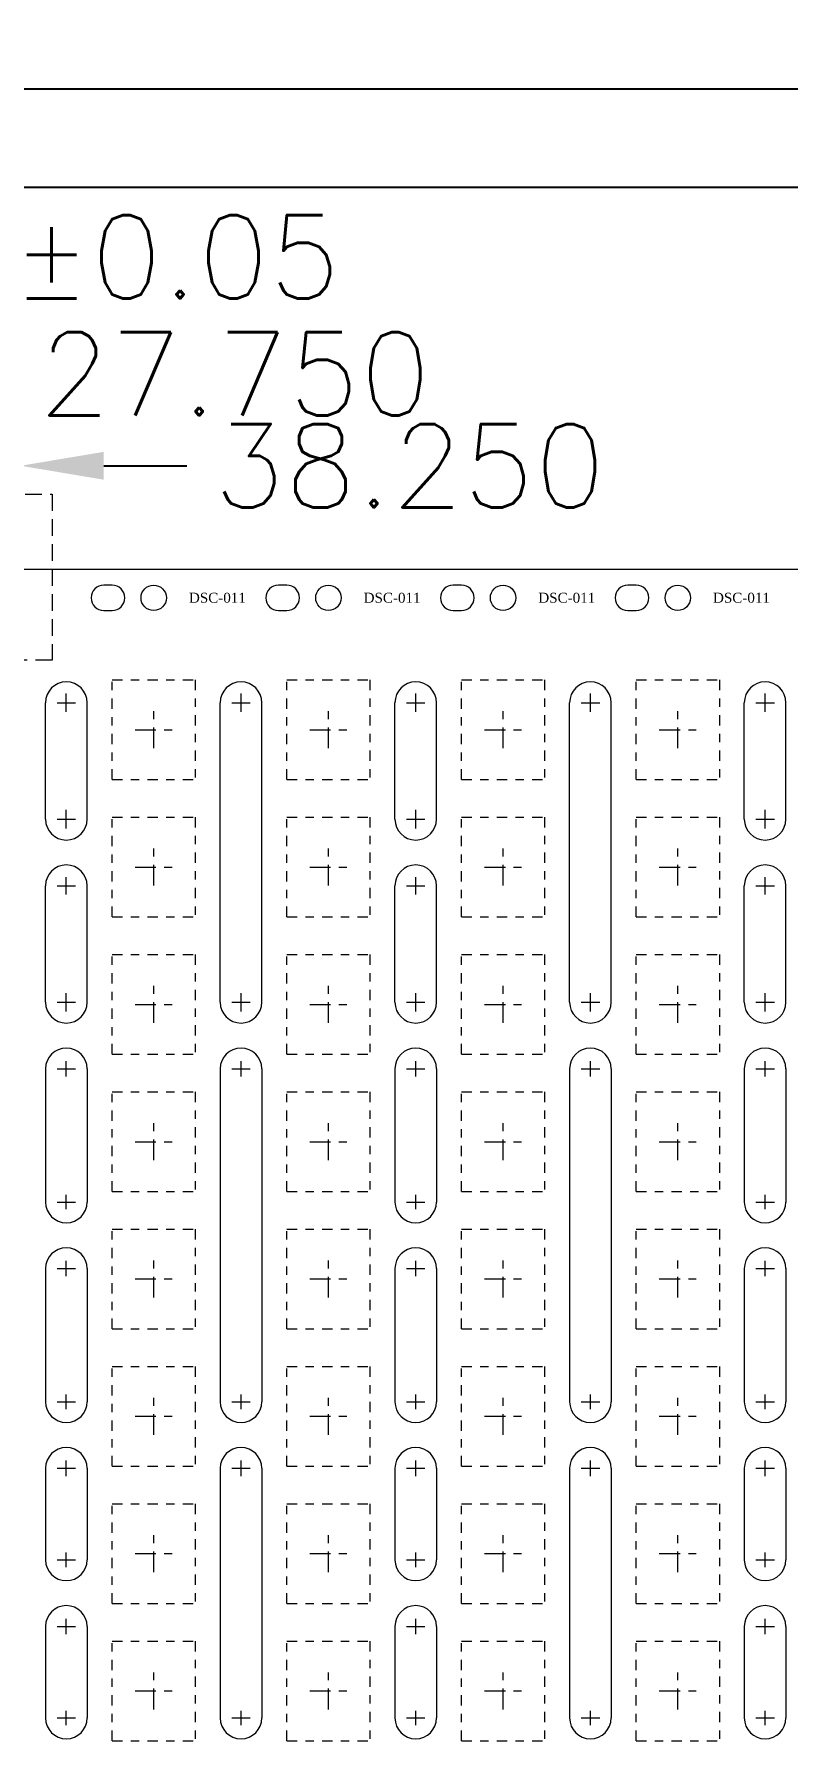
# Model space of a CAD drawing. Header units: inches. Extents: x -1651 to 1053, y -382 to 593.
# Drawn here: x -1619.97 to -1610.9, y 475.43 to 495.94 of the extents above; entities that cross this region are included whole.
import ezdxf

# ---------------------------------------------------------------- set-up
doc = ezdxf.new("R2010")
doc.units = ezdxf.units.IN
doc.header["$LTSCALE"] = 0.1
doc.header["$MEASUREMENT"] = 0
doc.linetypes.add('CENTER', pattern=[2, 1.25, -0.25, 0.25, -0.25])
doc.linetypes.add('DASHED2', pattern=[0.375, 0.25, -0.125])
doc.layers.add('1', color=7, linetype='Continuous')
doc.layers.add('3D', color=4, linetype='Continuous')
doc.layers.add('1D', color=4, linetype='Continuous', lineweight=9)
doc.styles.add('ROMANS2', font='romantic.ttf')
doc.styles.add('TEXT-1', font='simplex.shx')
doc.dimstyles.new('複本 DM-1-5', dxfattribs={"dimtxt": 1, "dimasz": 1, "dimexe": 0.25, "dimexo": 0.1, "dimgap": 0.2, "dimtad": 0, "dimdec": 3, "dimlfac": 5, "dimzin": 0, "dimdsep": 46, "dimtxsty": 'TEXT-1', "dimcen": 0.09, "dimclrd": 256, "dimclre": 256, "dimclrt": 256, "dimadec": 0, "dimazin": 0, "dimtfac": 1, "dimtdec": 3, "dimtofl": 0, "dimtmove": 0, "dimatfit": 0, "dimfxl": 1, "dimtolj": 1, "dimtzin": 0, "dimarcsym": 0})

# ---------------------------------------------------------------- blocks, each defined once
blk = doc.blocks.new('*D60')
at = {"layer": '1D', "lineweight": -2, "transparency": 16777216}
for p, q in [((-1627.778, 489.461), (-1627.778, 495.534)), ((-1577.778, 489.461), (-1577.778, 495.534)), ((-1626.778, 495.284), (-1610.337, 495.284)), ((-1578.778, 495.284), (-1598.699, 495.284))]:
    blk.add_line(p, q, dxfattribs=at)
at = {"layer": '1D', "transparency": 16777216}
for points in [[(-1626.778, 495.451), (-1626.778, 495.118), (-1627.778, 495.284)], [(-1578.778, 495.451), (-1578.778, 495.118), (-1577.778, 495.284)]]:
    blk.add_solid(points, dxfattribs=at)
at = {"layer": 'Defpoints', "color": 0, "transparency": 16777216}
for p in [(-1577.778, 495.284), (-1627.778, 489.361), (-1577.778, 489.361)]:
    blk.add_point(p, dxfattribs=at)
at = {"layer": '1D', "transparency": 16777216, "insert": (-1604.518, 495.284), "char_height": 1, "attachment_point": 5, "style": 'TEXT-1'}
blk.add_mtext('\\A1;250.000%%p0.100', dxfattribs=at)
blk = doc.blocks.new('*D61')
at = {"layer": '1D', "lineweight": -2, "transparency": 16777216}
for p, q in [((-1626.928, 489.267), (-1626.928, 494.351)), ((-1578.628, 489.267), (-1578.628, 494.351)), ((-1625.928, 494.101), (-1610.231, 494.101)), ((-1579.628, 494.101), (-1598.593, 494.101))]:
    blk.add_line(p, q, dxfattribs=at)
at = {"layer": '1D', "transparency": 16777216}
for points in [[(-1625.928, 494.268), (-1625.928, 493.934), (-1626.928, 494.101)], [(-1579.628, 494.268), (-1579.628, 493.934), (-1578.628, 494.101)]]:
    blk.add_solid(points, dxfattribs=at)
at = {"layer": 'Defpoints', "color": 0, "transparency": 16777216}
for p in [(-1578.628, 494.101), (-1626.928, 489.167), (-1578.628, 489.167)]:
    blk.add_point(p, dxfattribs=at)
at = {"layer": '1D', "transparency": 16777216, "insert": (-1604.412, 494.101), "char_height": 1, "attachment_point": 5, "style": 'TEXT-1'}
blk.add_mtext('\\A1;241.500%%p0.050', dxfattribs=at)
blk = doc.blocks.new('*D63')
at = {"layer": '1D', "lineweight": -2, "transparency": 16777216}
for p, q in [((-1627.778, 489.461), (-1627.778, 493.516)), ((-1626.928, 489.267), (-1626.928, 493.516)), ((-1628.778, 493.266), (-1629.778, 493.266)), ((-1625.928, 493.266), (-1624.668, 493.266))]:
    blk.add_line(p, q, dxfattribs=at)
at = {"layer": '1D', "transparency": 16777216}
for points in [[(-1628.778, 493.432), (-1628.778, 493.099), (-1627.778, 493.266)], [(-1625.928, 493.432), (-1625.928, 493.099), (-1626.928, 493.266)]]:
    blk.add_solid(points, dxfattribs=at)
at = {"layer": 'Defpoints', "color": 0, "transparency": 16777216}
for p in [(-1627.778, 493.266), (-1627.778, 489.361), (-1626.928, 489.167)]:
    blk.add_point(p, dxfattribs=at)
at = {"layer": '1D', "transparency": 16777216, "insert": (-1620.183, 493.266), "char_height": 1, "attachment_point": 5, "style": 'TEXT-1'}
blk.add_mtext('\\A1;4.250%%p0.05', dxfattribs=at)
blk = doc.blocks.new('*D150')
at = {"layer": '1D', "lineweight": -2, "transparency": 16777216}
for p, q in [((-1627.778, 489.461), (-1627.778, 492.109)), ((-1622.228, 489.267), (-1622.228, 492.109)), ((-1628.778, 491.859), (-1629.778, 491.859)), ((-1621.228, 491.859), (-1620.228, 491.859))]:
    blk.add_line(p, q, dxfattribs=at)
at = {"layer": '1D', "transparency": 16777216}
for points in [[(-1628.778, 492.025), (-1628.778, 491.692), (-1627.778, 491.859)], [(-1621.228, 492.025), (-1621.228, 491.692), (-1622.228, 491.859)]]:
    blk.add_solid(points, dxfattribs=at)
at = {"layer": 'Defpoints', "color": 0, "transparency": 16777216}
for p in [(-1622.228, 491.859), (-1627.778, 489.361), (-1622.228, 489.167)]:
    blk.add_point(p, dxfattribs=at)
at = {"layer": '1D', "transparency": 16777216, "insert": (-1617.552, 491.859), "char_height": 1, "attachment_point": 5, "style": 'TEXT-1'}
blk.add_mtext('\\A1;27.750', dxfattribs=at)
blk = doc.blocks.new('*D151')
at = {"layer": '1D', "lineweight": -2, "transparency": 16777216}
for p, q in [((-1627.778, 489.461), (-1627.778, 491.004)), ((-1620.128, 489.267), (-1620.128, 491.004)), ((-1628.778, 490.754), (-1629.778, 490.754)), ((-1619.128, 490.754), (-1618.128, 490.754))]:
    blk.add_line(p, q, dxfattribs=at)
at = {"layer": '1D', "transparency": 16777216}
for points in [[(-1628.778, 490.921), (-1628.778, 490.587), (-1627.778, 490.754)], [(-1619.128, 490.921), (-1619.128, 490.587), (-1620.128, 490.754)]]:
    blk.add_solid(points, dxfattribs=at)
at = {"layer": 'Defpoints', "color": 0, "transparency": 16777216}
for p in [(-1620.128, 490.754), (-1627.778, 489.361), (-1620.128, 489.167)]:
    blk.add_point(p, dxfattribs=at)
at = {"layer": '1D', "transparency": 16777216, "insert": (-1615.452, 490.754), "char_height": 1, "attachment_point": 5, "style": 'TEXT-1'}
blk.add_mtext('\\A1;38.250', dxfattribs=at)

msp = doc.modelspace()

# ---------------------------------------------------------------- linework, layer by layer
at = {"lineweight": 9}
msp.add_line((-1578.03145, 489.50722), (-1627.52465, 489.50722), dxfattribs=at)
at = {"layer": '1', "lineweight": 9}
for p, q in [((-1619.02805, 489.31962), (-1619.12805, 489.31962)), ((-1616.92805, 489.31962), (-1617.02805, 489.31962)), ((-1614.82805, 489.31962), (-1614.92805, 489.31962)), ((-1612.72805, 489.31962), (-1612.82805, 489.31962)), ((-1619.12805, 489.01482), (-1619.02805, 489.01482)), ((-1617.02805, 489.01482), (-1616.92805, 489.01482)), ((-1614.92805, 489.01482), (-1614.82805, 489.01482)), ((-1612.82805, 489.01482), (-1612.72805, 489.01482))]:
    msp.add_line(p, q, dxfattribs=at)
at = {"layer": '1', "lineweight": 9, "ltscale": 2}
for centre in [(-1618.52805, 489.16722), (-1616.42805, 489.16722), (-1614.32805, 489.16722), (-1612.22805, 489.16722)]:
    msp.add_circle(centre, 0.1524, dxfattribs=at)
at = {"layer": '1', "lineweight": 9}
for centre, start, end in [((-1619.12805, 489.16722), 90, 270), ((-1619.02805, 489.16722), 270, 90), ((-1617.02805, 489.16722), 90, 270), ((-1616.92805, 489.16722), 270, 90), ((-1614.92805, 489.16722), 90, 270), ((-1614.82805, 489.16722), 270, 90), ((-1612.82805, 489.16722), 90, 270), ((-1612.72805, 489.16722), 270, 90)]:
    msp.add_arc(centre, 0.1524, start, end, dxfattribs=at)
at = {"layer": '1D', "color": 0}
for p, q in [((-1619.82805, 486.50722), (-1619.82805, 487.90722)), ((-1619.32805, 486.50722), (-1619.32805, 487.90722)), ((-1617.72805, 484.30722), (-1617.72805, 487.90722)), ((-1617.22805, 484.30722), (-1617.22805, 487.90722)), ((-1615.62805, 486.50722), (-1615.62805, 487.90722)), ((-1615.12805, 486.50722), (-1615.12805, 487.90722)), ((-1613.52805, 484.30722), (-1613.52805, 487.90722)), ((-1613.02805, 484.30722), (-1613.02805, 487.90722)), ((-1611.42805, 486.50722), (-1611.42805, 487.90722)), ((-1610.92805, 486.50722), (-1610.92805, 487.90722)), ((-1619.82805, 484.30722), (-1619.82805, 485.70722)), ((-1619.32805, 484.30722), (-1619.32805, 485.70722)), ((-1615.62805, 484.30722), (-1615.62805, 485.70722)), ((-1615.12805, 484.30722), (-1615.12805, 485.70722)), ((-1611.42805, 484.30722), (-1611.42805, 485.70722)), ((-1610.92805, 484.30722), (-1610.92805, 485.70722)), ((-1619.82805, 483.50722), (-1619.82805, 481.90722)), ((-1619.32805, 483.50722), (-1619.32805, 481.90722)), ((-1617.72805, 483.50722), (-1617.72805, 479.50722)), ((-1617.22805, 483.50722), (-1617.22805, 479.50722)), ((-1615.62805, 483.50722), (-1615.62805, 481.90722)), ((-1615.12805, 483.50722), (-1615.12805, 481.90722)), ((-1613.52805, 483.50722), (-1613.52805, 479.50722)), ((-1613.02805, 483.50722), (-1613.02805, 479.50722)), ((-1611.42805, 483.50722), (-1611.42805, 481.90722)), ((-1610.92805, 483.50722), (-1610.92805, 481.90722)), ((-1619.82805, 481.10722), (-1619.82805, 479.50722)), ((-1619.32805, 481.10722), (-1619.32805, 479.50722)), ((-1615.62805, 481.10722), (-1615.62805, 479.50722)), ((-1615.12805, 481.10722), (-1615.12805, 479.50722)), ((-1611.42805, 481.10722), (-1611.42805, 479.50722)), ((-1610.92805, 481.10722), (-1610.92805, 479.50722)), ((-1619.82805, 478.70722), (-1619.82805, 477.60722)), ((-1619.32805, 478.70722), (-1619.32805, 477.60722)), ((-1617.72805, 478.70722), (-1617.72805, 475.70722)), ((-1617.22805, 478.70722), (-1617.22805, 475.70722)), ((-1615.62805, 478.70722), (-1615.62805, 477.60722)), ((-1615.12805, 478.70722), (-1615.12805, 477.60722)), ((-1613.52805, 478.70722), (-1613.52805, 475.70722)), ((-1613.02805, 478.70722), (-1613.02805, 475.70722)), ((-1611.42805, 478.70722), (-1611.42805, 477.60722)), ((-1610.92805, 478.70722), (-1610.92805, 477.60722)), ((-1619.82805, 476.80722), (-1619.82805, 475.70722)), ((-1619.32805, 476.80722), (-1619.32805, 475.70722)), ((-1615.62805, 476.80722), (-1615.62805, 475.70722)), ((-1615.12805, 476.80722), (-1615.12805, 475.70722)), ((-1611.42805, 476.80722), (-1611.42805, 475.70722)), ((-1610.92805, 476.80722), (-1610.92805, 475.70722))]:
    msp.add_line(p, q, dxfattribs=at)
at = {"layer": '1D', "color": 6, "linetype": 'DASHED2', "ltscale": 8}
msp.add_lwpolyline([(-1628.17272, 490.41156), (-1619.75003, 490.41156), (-1619.75003, 488.4176), (-1628.17272, 488.4176)], close=True, dxfattribs=at)
at = {"layer": '1D', "color": 0}
for centre, start, end in [((-1619.57805, 487.90722), 0, 180), ((-1617.47805, 487.90722), 0, 180), ((-1615.37805, 487.90722), 0, 180), ((-1613.27805, 487.90722), 0, 180), ((-1611.17805, 487.90722), 0, 180), ((-1619.57805, 486.50722), 180, 0), ((-1615.37805, 486.50722), 180, 0), ((-1611.17805, 486.50722), 180, 0), ((-1619.57805, 485.70722), 0, 180), ((-1615.37805, 485.70722), 0, 180), ((-1611.17805, 485.70722), 0, 180), ((-1619.57805, 484.30722), 180, 0), ((-1617.47805, 484.30722), 180, 0), ((-1615.37805, 484.30722), 180, 0), ((-1613.27805, 484.30722), 180, 0), ((-1611.17805, 484.30722), 180, 0), ((-1619.57805, 483.50722), 0, 180), ((-1617.47805, 483.50722), 0, 180), ((-1615.37805, 483.50722), 0, 180), ((-1613.27805, 483.50722), 0, 180), ((-1611.17805, 483.50722), 0, 180), ((-1619.57805, 481.90722), 180, 0), ((-1615.37805, 481.90722), 180, 0), ((-1611.17805, 481.90722), 180, 0), ((-1619.57805, 481.10722), 0, 180), ((-1615.37805, 481.10722), 0, 180), ((-1611.17805, 481.10722), 0, 180), ((-1619.57805, 479.50722), 180, 0), ((-1617.47805, 479.50722), 180, 0), ((-1617.47805, 479.50722), 180, 0), ((-1615.37805, 479.50722), 180, 0), ((-1613.27805, 479.50722), 180, 0), ((-1613.27805, 479.50722), 180, 0), ((-1611.17805, 479.50722), 180, 0), ((-1619.57805, 478.70722), 0, 180), ((-1617.47805, 478.70722), 0, 180), ((-1615.37805, 478.70722), 0, 180), ((-1613.27805, 478.70722), 0, 180), ((-1611.17805, 478.70722), 0, 180), ((-1619.57805, 477.60722), 180, 0), ((-1615.37805, 477.60722), 180, 0), ((-1611.17805, 477.60722), 180, 0), ((-1619.57805, 476.80722), 0, 180), ((-1615.37805, 476.80722), 0, 180), ((-1611.17805, 476.80722), 0, 180), ((-1619.57805, 475.70722), 180, 0), ((-1617.47805, 475.70722), 180, 0), ((-1615.37805, 475.70722), 180, 0), ((-1613.27805, 475.70722), 180, 0), ((-1611.17805, 475.70722), 180, 0)]:
    msp.add_arc(centre, 0.25, start, end, dxfattribs=at)
at = {"layer": '3D', "color": 2, "linetype": 'CENTER', "lineweight": 9}
for p, q in [((-1619.02805, 486.98222), (-1619.02805, 488.18222)), ((-1619.02805, 488.18222), (-1618.02805, 488.18222)), ((-1618.02805, 488.18222), (-1618.02805, 486.98222)), ((-1616.92805, 486.98222), (-1616.92805, 488.18222)), ((-1616.92805, 488.18222), (-1615.92805, 488.18222)), ((-1615.92805, 488.18222), (-1615.92805, 486.98222)), ((-1614.82805, 486.98222), (-1614.82805, 488.18222)), ((-1614.82805, 488.18222), (-1613.82805, 488.18222)), ((-1613.82805, 488.18222), (-1613.82805, 486.98222)), ((-1612.72805, 486.98222), (-1612.72805, 488.18222)), ((-1612.72805, 488.18222), (-1611.72805, 488.18222)), ((-1611.72805, 488.18222), (-1611.72805, 486.98222)), ((-1619.02805, 486.98222), (-1618.02805, 486.98222)), ((-1616.92805, 486.98222), (-1615.92805, 486.98222)), ((-1614.82805, 486.98222), (-1613.82805, 486.98222)), ((-1612.72805, 486.98222), (-1611.72805, 486.98222)), ((-1619.02805, 485.33222), (-1619.02805, 486.53222)), ((-1619.02805, 486.53222), (-1618.02805, 486.53222)), ((-1618.02805, 486.53222), (-1618.02805, 485.33222)), ((-1616.92805, 485.33222), (-1616.92805, 486.53222)), ((-1616.92805, 486.53222), (-1615.92805, 486.53222)), ((-1615.92805, 486.53222), (-1615.92805, 485.33222)), ((-1614.82805, 485.33222), (-1614.82805, 486.53222)), ((-1614.82805, 486.53222), (-1613.82805, 486.53222)), ((-1613.82805, 486.53222), (-1613.82805, 485.33222)), ((-1612.72805, 485.33222), (-1612.72805, 486.53222)), ((-1612.72805, 486.53222), (-1611.72805, 486.53222)), ((-1611.72805, 486.53222), (-1611.72805, 485.33222)), ((-1619.02805, 485.33222), (-1618.02805, 485.33222)), ((-1616.92805, 485.33222), (-1615.92805, 485.33222)), ((-1614.82805, 485.33222), (-1613.82805, 485.33222)), ((-1612.72805, 485.33222), (-1611.72805, 485.33222)), ((-1619.02805, 483.68222), (-1619.02805, 484.88222)), ((-1619.02805, 484.88222), (-1618.02805, 484.88222)), ((-1618.02805, 484.88222), (-1618.02805, 483.68222)), ((-1616.92805, 483.68222), (-1616.92805, 484.88222)), ((-1616.92805, 484.88222), (-1615.92805, 484.88222)), ((-1615.92805, 484.88222), (-1615.92805, 483.68222)), ((-1614.82805, 483.68222), (-1614.82805, 484.88222)), ((-1614.82805, 484.88222), (-1613.82805, 484.88222)), ((-1613.82805, 484.88222), (-1613.82805, 483.68222)), ((-1612.72805, 483.68222), (-1612.72805, 484.88222)), ((-1612.72805, 484.88222), (-1611.72805, 484.88222)), ((-1611.72805, 484.88222), (-1611.72805, 483.68222)), ((-1619.02805, 483.68222), (-1618.02805, 483.68222)), ((-1616.92805, 483.68222), (-1615.92805, 483.68222)), ((-1614.82805, 483.68222), (-1613.82805, 483.68222)), ((-1612.72805, 483.68222), (-1611.72805, 483.68222)), ((-1619.02805, 482.03222), (-1619.02805, 483.23222)), ((-1619.02805, 483.23222), (-1618.02805, 483.23222)), ((-1618.02805, 483.23222), (-1618.02805, 482.03222)), ((-1616.92805, 482.03222), (-1616.92805, 483.23222)), ((-1616.92805, 483.23222), (-1615.92805, 483.23222)), ((-1615.92805, 483.23222), (-1615.92805, 482.03222)), ((-1614.82805, 482.03222), (-1614.82805, 483.23222)), ((-1614.82805, 483.23222), (-1613.82805, 483.23222)), ((-1613.82805, 483.23222), (-1613.82805, 482.03222)), ((-1612.72805, 482.03222), (-1612.72805, 483.23222)), ((-1612.72805, 483.23222), (-1611.72805, 483.23222)), ((-1611.72805, 483.23222), (-1611.72805, 482.03222)), ((-1619.02805, 482.03222), (-1618.02805, 482.03222)), ((-1616.92805, 482.03222), (-1615.92805, 482.03222)), ((-1614.82805, 482.03222), (-1613.82805, 482.03222)), ((-1612.72805, 482.03222), (-1611.72805, 482.03222)), ((-1619.02805, 480.38222), (-1619.02805, 481.58222)), ((-1619.02805, 481.58222), (-1618.02805, 481.58222)), ((-1618.02805, 481.58222), (-1618.02805, 480.38222)), ((-1616.92805, 480.38222), (-1616.92805, 481.58222)), ((-1616.92805, 481.58222), (-1615.92805, 481.58222)), ((-1615.92805, 481.58222), (-1615.92805, 480.38222)), ((-1614.82805, 480.38222), (-1614.82805, 481.58222)), ((-1614.82805, 481.58222), (-1613.82805, 481.58222)), ((-1613.82805, 481.58222), (-1613.82805, 480.38222)), ((-1612.72805, 480.38222), (-1612.72805, 481.58222)), ((-1612.72805, 481.58222), (-1611.72805, 481.58222)), ((-1611.72805, 481.58222), (-1611.72805, 480.38222)), ((-1619.02805, 480.38222), (-1618.02805, 480.38222)), ((-1616.92805, 480.38222), (-1615.92805, 480.38222)), ((-1614.82805, 480.38222), (-1613.82805, 480.38222)), ((-1612.72805, 480.38222), (-1611.72805, 480.38222)), ((-1619.02805, 478.73222), (-1619.02805, 479.93222)), ((-1619.02805, 479.93222), (-1618.02805, 479.93222)), ((-1618.02805, 479.93222), (-1618.02805, 478.73222)), ((-1616.92805, 478.73222), (-1616.92805, 479.93222)), ((-1616.92805, 479.93222), (-1615.92805, 479.93222)), ((-1615.92805, 479.93222), (-1615.92805, 478.73222)), ((-1614.82805, 478.73222), (-1614.82805, 479.93222)), ((-1614.82805, 479.93222), (-1613.82805, 479.93222)), ((-1613.82805, 479.93222), (-1613.82805, 478.73222)), ((-1612.72805, 478.73222), (-1612.72805, 479.93222)), ((-1612.72805, 479.93222), (-1611.72805, 479.93222)), ((-1611.72805, 479.93222), (-1611.72805, 478.73222)), ((-1619.02805, 478.73222), (-1618.02805, 478.73222)), ((-1616.92805, 478.73222), (-1615.92805, 478.73222)), ((-1614.82805, 478.73222), (-1613.82805, 478.73222)), ((-1612.72805, 478.73222), (-1611.72805, 478.73222)), ((-1619.02805, 477.08222), (-1619.02805, 478.28222)), ((-1619.02805, 478.28222), (-1618.02805, 478.28222)), ((-1618.02805, 478.28222), (-1618.02805, 477.08222)), ((-1616.92805, 477.08222), (-1616.92805, 478.28222)), ((-1616.92805, 478.28222), (-1615.92805, 478.28222)), ((-1615.92805, 478.28222), (-1615.92805, 477.08222)), ((-1614.82805, 477.08222), (-1614.82805, 478.28222)), ((-1614.82805, 478.28222), (-1613.82805, 478.28222)), ((-1613.82805, 478.28222), (-1613.82805, 477.08222)), ((-1612.72805, 477.08222), (-1612.72805, 478.28222)), ((-1612.72805, 478.28222), (-1611.72805, 478.28222)), ((-1611.72805, 478.28222), (-1611.72805, 477.08222)), ((-1619.02805, 477.08222), (-1618.02805, 477.08222)), ((-1616.92805, 477.08222), (-1615.92805, 477.08222)), ((-1614.82805, 477.08222), (-1613.82805, 477.08222)), ((-1612.72805, 477.08222), (-1611.72805, 477.08222)), ((-1619.02805, 475.43222), (-1619.02805, 476.63222)), ((-1619.02805, 476.63222), (-1618.02805, 476.63222)), ((-1618.02805, 476.63222), (-1618.02805, 475.43222)), ((-1616.92805, 475.43222), (-1616.92805, 476.63222)), ((-1616.92805, 476.63222), (-1615.92805, 476.63222)), ((-1615.92805, 476.63222), (-1615.92805, 475.43222)), ((-1614.82805, 475.43222), (-1614.82805, 476.63222)), ((-1614.82805, 476.63222), (-1613.82805, 476.63222)), ((-1613.82805, 476.63222), (-1613.82805, 475.43222)), ((-1612.72805, 475.43222), (-1612.72805, 476.63222)), ((-1612.72805, 476.63222), (-1611.72805, 476.63222)), ((-1611.72805, 476.63222), (-1611.72805, 475.43222)), ((-1619.02805, 475.43222), (-1618.02805, 475.43222)), ((-1616.92805, 475.43222), (-1615.92805, 475.43222)), ((-1614.82805, 475.43222), (-1613.82805, 475.43222)), ((-1612.72805, 475.43222), (-1611.72805, 475.43222))]:
    msp.add_line(p, q, dxfattribs=at)
at = {"layer": '3D', "color": 1, "linetype": 'CENTER', "lineweight": 5, "ltscale": 2}
for p, q in [((-1619.68933, 487.90722), (-1619.46677, 487.90722)), ((-1619.64931, 487.90722), (-1619.5068, 487.90722)), ((-1619.57805, 487.79595), (-1619.57805, 488.0185)), ((-1619.57805, 487.84044), (-1619.57805, 487.974)), ((-1617.58933, 487.90722), (-1617.36677, 487.90722)), ((-1617.54931, 487.90722), (-1617.4068, 487.90722)), ((-1617.47805, 487.79595), (-1617.47805, 488.0185)), ((-1617.47805, 487.84044), (-1617.47805, 487.974)), ((-1615.48933, 487.90722), (-1615.26677, 487.90722)), ((-1615.44931, 487.90722), (-1615.3068, 487.90722)), ((-1615.37805, 487.79595), (-1615.37805, 488.0185)), ((-1615.37805, 487.84044), (-1615.37805, 487.974)), ((-1613.38933, 487.90722), (-1613.16677, 487.90722)), ((-1613.34931, 487.90722), (-1613.2068, 487.90722)), ((-1613.27805, 487.79595), (-1613.27805, 488.0185)), ((-1613.27805, 487.84044), (-1613.27805, 487.974)), ((-1611.28933, 487.90722), (-1611.06677, 487.90722)), ((-1611.24931, 487.90722), (-1611.1068, 487.90722)), ((-1611.17805, 487.79595), (-1611.17805, 488.0185)), ((-1611.17805, 487.84044), (-1611.17805, 487.974)), ((-1619.68933, 486.50722), (-1619.46677, 486.50722)), ((-1619.57805, 486.39595), (-1619.57805, 486.6185)), ((-1619.57805, 486.39595), (-1619.57805, 486.6185)), ((-1615.48933, 486.50722), (-1615.26677, 486.50722)), ((-1615.37805, 486.39595), (-1615.37805, 486.6185)), ((-1615.37805, 486.39595), (-1615.37805, 486.6185)), ((-1611.28933, 486.50722), (-1611.06677, 486.50722)), ((-1611.17805, 486.39595), (-1611.17805, 486.6185)), ((-1611.17805, 486.39595), (-1611.17805, 486.6185)), ((-1619.68933, 485.70722), (-1619.46677, 485.70722)), ((-1619.57805, 485.60217), (-1619.57805, 485.81227)), ((-1615.48933, 485.70722), (-1615.26677, 485.70722)), ((-1615.37805, 485.60217), (-1615.37805, 485.81227)), ((-1611.28933, 485.70722), (-1611.06677, 485.70722)), ((-1611.17805, 485.60217), (-1611.17805, 485.81227)), ((-1619.57805, 484.19595), (-1619.57805, 484.4185)), ((-1619.57805, 484.19595), (-1619.57805, 484.4185)), ((-1617.47805, 484.19595), (-1617.47805, 484.4185)), ((-1617.47805, 484.19595), (-1617.47805, 484.4185)), ((-1615.37805, 484.19595), (-1615.37805, 484.4185)), ((-1615.37805, 484.19595), (-1615.37805, 484.4185)), ((-1613.27805, 484.19595), (-1613.27805, 484.4185)), ((-1613.27805, 484.19595), (-1613.27805, 484.4185)), ((-1611.17805, 484.19595), (-1611.17805, 484.4185)), ((-1611.17805, 484.19595), (-1611.17805, 484.4185)), ((-1619.68933, 484.30722), (-1619.46677, 484.30722)), ((-1617.58933, 484.30722), (-1617.36677, 484.30722)), ((-1615.48933, 484.30722), (-1615.26677, 484.30722)), ((-1613.38933, 484.30722), (-1613.16677, 484.30722)), ((-1611.28933, 484.30722), (-1611.06677, 484.30722)), ((-1619.57805, 483.41484), (-1619.57805, 483.59961)), ((-1617.47805, 483.41484), (-1617.47805, 483.59961)), ((-1615.37805, 483.41484), (-1615.37805, 483.59961)), ((-1613.27805, 483.41484), (-1613.27805, 483.59961)), ((-1611.17805, 483.41484), (-1611.17805, 483.59961)), ((-1619.68933, 483.50722), (-1619.46677, 483.50722)), ((-1617.58933, 483.50722), (-1617.36677, 483.50722)), ((-1615.48933, 483.50722), (-1615.26677, 483.50722)), ((-1613.38933, 483.50722), (-1613.16677, 483.50722)), ((-1611.28933, 483.50722), (-1611.06677, 483.50722)), ((-1619.57805, 481.81961), (-1619.57805, 481.99484)), ((-1615.37805, 481.81961), (-1615.37805, 481.99484)), ((-1611.17805, 481.81961), (-1611.17805, 481.99484)), ((-1619.68933, 481.90722), (-1619.46677, 481.90722)), ((-1615.48933, 481.90722), (-1615.26677, 481.90722)), ((-1611.28933, 481.90722), (-1611.06677, 481.90722)), ((-1619.57805, 481.01484), (-1619.57805, 481.19961)), ((-1615.37805, 481.01484), (-1615.37805, 481.19961)), ((-1611.17805, 481.01484), (-1611.17805, 481.19961)), ((-1619.68933, 481.10722), (-1619.46677, 481.10722)), ((-1615.48933, 481.10722), (-1615.26677, 481.10722)), ((-1611.28933, 481.10722), (-1611.06677, 481.10722)), ((-1619.68933, 479.50722), (-1619.46677, 479.50722)), ((-1619.57805, 479.41961), (-1619.57805, 479.59484)), ((-1617.58933, 479.50722), (-1617.36677, 479.50722)), ((-1617.58933, 479.50722), (-1617.36677, 479.50722)), ((-1617.47805, 479.41961), (-1617.47805, 479.59484)), ((-1617.47805, 479.41961), (-1617.47805, 479.59484)), ((-1615.48933, 479.50722), (-1615.26677, 479.50722)), ((-1615.37805, 479.41961), (-1615.37805, 479.59484)), ((-1613.38933, 479.50722), (-1613.16677, 479.50722)), ((-1613.38933, 479.50722), (-1613.16677, 479.50722)), ((-1613.27805, 479.41961), (-1613.27805, 479.59484)), ((-1613.27805, 479.41961), (-1613.27805, 479.59484)), ((-1611.28933, 479.50722), (-1611.06677, 479.50722)), ((-1611.17805, 479.41961), (-1611.17805, 479.59484)), ((-1619.68933, 478.70722), (-1619.46677, 478.70722)), ((-1619.57805, 478.61484), (-1619.57805, 478.79961)), ((-1617.58933, 478.70722), (-1617.36677, 478.70722)), ((-1617.47805, 478.61484), (-1617.47805, 478.79961)), ((-1615.48933, 478.70722), (-1615.26677, 478.70722)), ((-1615.37805, 478.61484), (-1615.37805, 478.79961)), ((-1613.38933, 478.70722), (-1613.16677, 478.70722)), ((-1613.27805, 478.61484), (-1613.27805, 478.79961)), ((-1611.28933, 478.70722), (-1611.06677, 478.70722)), ((-1611.17805, 478.61484), (-1611.17805, 478.79961)), ((-1619.57805, 477.51961), (-1619.57805, 477.69484)), ((-1615.37805, 477.51961), (-1615.37805, 477.69484)), ((-1611.17805, 477.51961), (-1611.17805, 477.69484)), ((-1619.68933, 477.60722), (-1619.46677, 477.60722)), ((-1615.48933, 477.60722), (-1615.26677, 477.60722)), ((-1611.28933, 477.60722), (-1611.06677, 477.60722)), ((-1619.57805, 476.71484), (-1619.57805, 476.89961)), ((-1615.37805, 476.71484), (-1615.37805, 476.89961)), ((-1611.17805, 476.71484), (-1611.17805, 476.89961)), ((-1619.68933, 476.80722), (-1619.46677, 476.80722)), ((-1615.48933, 476.80722), (-1615.26677, 476.80722)), ((-1611.28933, 476.80722), (-1611.06677, 476.80722)), ((-1619.68933, 475.70722), (-1619.46677, 475.70722)), ((-1619.57805, 475.61961), (-1619.57805, 475.79484)), ((-1617.58933, 475.70722), (-1617.36677, 475.70722)), ((-1617.47805, 475.61961), (-1617.47805, 475.79484)), ((-1615.48933, 475.70722), (-1615.26677, 475.70722)), ((-1615.37805, 475.61961), (-1615.37805, 475.79484)), ((-1613.38933, 475.70722), (-1613.16677, 475.70722)), ((-1613.27805, 475.61961), (-1613.27805, 475.79484)), ((-1611.28933, 475.70722), (-1611.06677, 475.70722)), ((-1611.17805, 475.61961), (-1611.17805, 475.79484))]:
    msp.add_line(p, q, dxfattribs=at)
at = {"layer": '3D', "color": 1, "linetype": 'CENTER', "lineweight": 9, "ltscale": 2}
for p, q in [((-1618.52805, 487.35967), (-1618.52805, 487.80478)), ((-1616.42805, 487.35967), (-1616.42805, 487.80478)), ((-1614.32805, 487.35967), (-1614.32805, 487.80478)), ((-1612.22805, 487.35967), (-1612.22805, 487.80478)), ((-1618.7506, 487.58222), (-1618.30549, 487.58222)), ((-1616.6506, 487.58222), (-1616.20549, 487.58222)), ((-1614.5506, 487.58222), (-1614.10549, 487.58222)), ((-1612.4506, 487.58222), (-1612.00549, 487.58222)), ((-1618.52805, 485.70967), (-1618.52805, 486.15478)), ((-1616.42805, 485.70967), (-1616.42805, 486.15478)), ((-1614.32805, 485.70967), (-1614.32805, 486.15478)), ((-1612.22805, 485.70967), (-1612.22805, 486.15478)), ((-1618.7506, 485.93222), (-1618.30549, 485.93222)), ((-1616.6506, 485.93222), (-1616.20549, 485.93222)), ((-1614.5506, 485.93222), (-1614.10549, 485.93222)), ((-1612.4506, 485.93222), (-1612.00549, 485.93222)), ((-1618.52805, 484.05967), (-1618.52805, 484.50478)), ((-1616.42805, 484.05967), (-1616.42805, 484.50478)), ((-1614.32805, 484.05967), (-1614.32805, 484.50478)), ((-1612.22805, 484.05967), (-1612.22805, 484.50478)), ((-1618.7506, 484.28222), (-1618.30549, 484.28222)), ((-1616.6506, 484.28222), (-1616.20549, 484.28222)), ((-1614.5506, 484.28222), (-1614.10549, 484.28222)), ((-1612.4506, 484.28222), (-1612.00549, 484.28222)), ((-1618.52805, 482.40967), (-1618.52805, 482.85478)), ((-1616.42805, 482.40967), (-1616.42805, 482.85478)), ((-1614.32805, 482.40967), (-1614.32805, 482.85478)), ((-1612.22805, 482.40967), (-1612.22805, 482.85478)), ((-1618.7506, 482.63222), (-1618.30549, 482.63222)), ((-1616.6506, 482.63222), (-1616.20549, 482.63222)), ((-1614.5506, 482.63222), (-1614.10549, 482.63222)), ((-1612.4506, 482.63222), (-1612.00549, 482.63222)), ((-1618.52805, 480.75967), (-1618.52805, 481.20478)), ((-1616.42805, 480.75967), (-1616.42805, 481.20478)), ((-1614.32805, 480.75967), (-1614.32805, 481.20478)), ((-1612.22805, 480.75967), (-1612.22805, 481.20478)), ((-1618.7506, 480.98222), (-1618.30549, 480.98222)), ((-1616.6506, 480.98222), (-1616.20549, 480.98222)), ((-1614.5506, 480.98222), (-1614.10549, 480.98222)), ((-1612.4506, 480.98222), (-1612.00549, 480.98222)), ((-1618.52805, 479.10967), (-1618.52805, 479.55478)), ((-1616.42805, 479.10967), (-1616.42805, 479.55478)), ((-1614.32805, 479.10967), (-1614.32805, 479.55478)), ((-1612.22805, 479.10967), (-1612.22805, 479.55478)), ((-1618.7506, 479.33222), (-1618.30549, 479.33222)), ((-1616.6506, 479.33222), (-1616.20549, 479.33222)), ((-1614.5506, 479.33222), (-1614.10549, 479.33222)), ((-1612.4506, 479.33222), (-1612.00549, 479.33222)), ((-1618.52805, 477.45967), (-1618.52805, 477.90478)), ((-1616.42805, 477.45967), (-1616.42805, 477.90478)), ((-1614.32805, 477.45967), (-1614.32805, 477.90478)), ((-1612.22805, 477.45967), (-1612.22805, 477.90478)), ((-1618.7506, 477.68222), (-1618.30549, 477.68222)), ((-1616.6506, 477.68222), (-1616.20549, 477.68222)), ((-1614.5506, 477.68222), (-1614.10549, 477.68222)), ((-1612.4506, 477.68222), (-1612.00549, 477.68222)), ((-1618.52805, 475.80967), (-1618.52805, 476.25478)), ((-1616.42805, 475.80967), (-1616.42805, 476.25478)), ((-1614.32805, 475.80967), (-1614.32805, 476.25478)), ((-1612.22805, 475.80967), (-1612.22805, 476.25478)), ((-1618.7506, 476.03222), (-1618.30549, 476.03222)), ((-1616.6506, 476.03222), (-1616.20549, 476.03222)), ((-1614.5506, 476.03222), (-1614.10549, 476.03222)), ((-1612.4506, 476.03222), (-1612.00549, 476.03222))]:
    msp.add_line(p, q, dxfattribs=at)

# ---------------------------------------------------------------- texts
at = {"layer": '1D', "color": 0, "char_height": 0.12, "attachment_point": 1, "style": 'ROMANS2'}
for insert in [(-1618.10438, 489.22833), (-1616.00438, 489.22833), (-1613.90438, 489.22833), (-1611.80438, 489.22833)]:
    msp.add_mtext_dynamic_manual_height_columns('DSC-011', width=0.4462902, gutter_width=15, heights=[0], dxfattribs=dict(at, insert=insert))

# ---------------------------------------------------------------- dimensions: what is measured, and where the dimension line sits
at = {"layer": '1D'}
for base, p1, p2, text, picture, middle in [((-1577.77805, 495.28449), (-1627.77805, 489.3609), (-1577.77805, 489.3609), '<>%%p0.100', '*D60', (-1604.51799, 495.28449)), ((-1578.62805, 494.10096), (-1626.92805, 489.16722), (-1578.62805, 489.16722), '<>%%p0.050', '*D61', (-1604.41217, 494.10096)), ((-1627.77805, 493.26552), (-1626.92805, 489.16722), (-1627.77805, 489.3609), '<>%%p0.05', '*D63', (-1620.18261, 493.26552))]:
    dim = msp.add_linear_dim(base=base, p1=p1, p2=p2, text=text, dimstyle='複本 DM-1-5', dxfattribs=at)
    dim.commit()
    dim.dimension.update_dxf_attribs({"geometry": picture, "text_midpoint": middle, "dimtype": 160})
dim = msp.add_linear_dim(base=(-1622.22805, 491.85854), p1=(-1627.77805, 489.3609), p2=(-1622.22805, 489.16722), dimstyle='複本 DM-1-5', dxfattribs=at)
dim.commit()
dim.dimension.update_dxf_attribs({"geometry": '*D150', "text_midpoint": (-1617.55185, 491.85854)})
dim = msp.add_linear_dim(base=(-1620.12805, 490.75397), p1=(-1627.77805, 489.3609), p2=(-1620.12805, 489.16722), dimstyle='複本 DM-1-5', dxfattribs=at)
dim.commit()
dim.dimension.update_dxf_attribs({"geometry": '*D151', "text_midpoint": (-1615.45185, 490.75397), "dimtype": 160})

doc.saveas('drawing.dxf')
